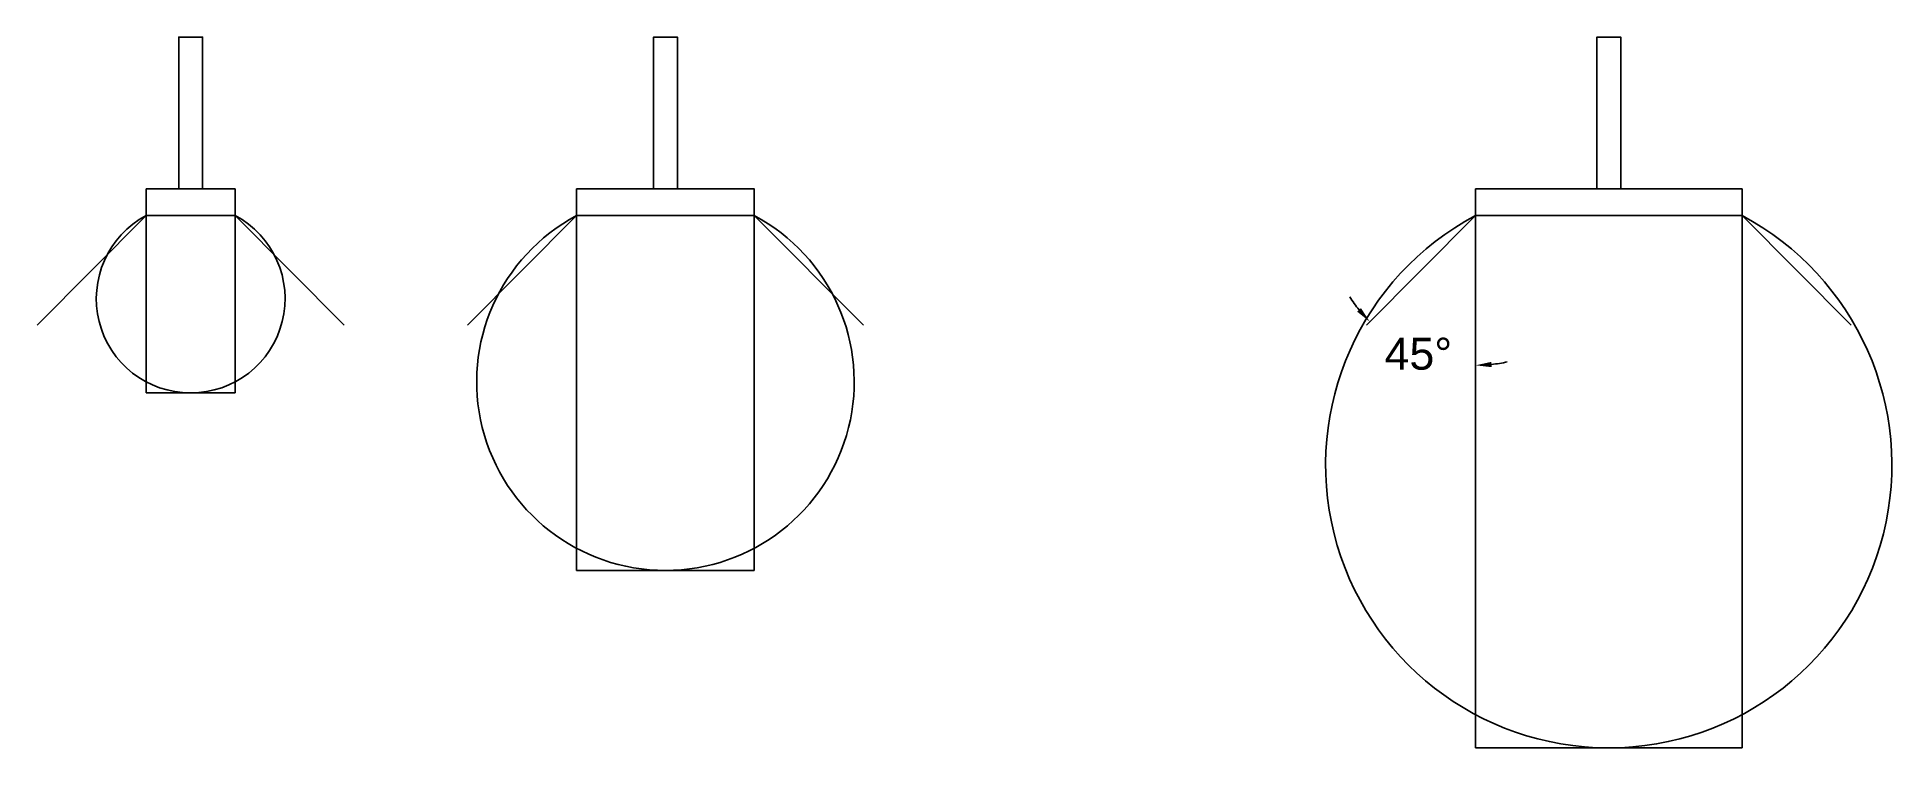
# Model space of a CAD drawing. Header units: millimetres. Extents: x 244.6 to 265.4, y 1037.3 to 1045.3.
import ezdxf

# ---------------------------------------------------------------- set-up
doc = ezdxf.new("R2010")
doc.units = ezdxf.units.MM
doc.styles.get("Standard").update_dxf_attribs({"font": 'arial.ttf'})
doc.dimstyles.get("Standard").update_dxf_attribs({"dimtxt": 0.18, "dimasz": 0.18, "dimexe": 0.18, "dimexo": 0.0625, "dimgap": 0.09, "dimtad": 0, "dimtih": 1, "dimtoh": 1, "dimdec": 4, "dimzin": 0, "dimdsep": 46, "dimtxsty": 'Standard', "dimcen": 0.09, "dimadec": 0, "dimazin": 0, "dimtfac": 1, "dimtdec": 4, "dimtofl": 0, "dimtmove": 0, "dimatfit": 3, "dimfxl": 1, "dimtolj": 1, "dimtzin": 0, "dimarcsym": 0})

# ---------------------------------------------------------------- blocks, each defined once
blk = doc.blocks.new('*D2')
at = {"color": 0, "lineweight": -2}
for start, end in [(212.9212, 219.0324), (276.1112, 282.2224)]:
    blk.add_arc((255.213, 1043.29), 1.688, start, end, dxfattribs=at)
at = {"color": 0}
for points in [[(253.879, 1042.207), (253.923, 1042.247), (254.022, 1042.093)], [(255.391, 1041.641), (255.394, 1041.581), (255.213, 1041.602)]]:
    blk.add_solid(points, dxfattribs=at)
at = {"layer": 'Defpoints', "color": 0}
for p in [(255.213, 1043.29), (255.213, 1043.29), (253.984, 1042.055), (255.019, 1041.613), (255.213, 1037.29)]:
    blk.add_point(p, dxfattribs=at)
at = {"color": 0, "insert": (254.569, 1041.73), "char_height": 0.18, "attachment_point": 5}
blk.add_mtext('{\\H2x;\\A1;45%%d}', dxfattribs=at)

msp = doc.modelspace()

# ---------------------------------------------------------------- linework, layer by layer
for p, q in [((245.79046, 1043.29019), (244.56141, 1042.05497)), ((245.79046, 1043.29019), (245.79046, 1041.29019)), ((246.79046, 1043.29019), (248.01951, 1042.05497)), ((246.79046, 1043.29019), (246.79046, 1041.29019)), ((250.63552, 1043.29019), (249.40647, 1042.05497)), ((250.63552, 1043.29019), (250.63552, 1039.29019)), ((252.63552, 1043.29019), (253.86456, 1042.05497)), ((252.63552, 1043.29019), (252.63552, 1039.29019)), ((260.75585, 1043.29019), (259.5268, 1042.05497)), ((260.75585, 1043.29019), (260.75585, 1037.29019)), ((263.75585, 1043.29019), (264.9849, 1042.05497)), ((263.75585, 1043.29019), (263.75585, 1037.29019)), ((245.79046, 1041.29019), (246.79046, 1041.29019)), ((250.63552, 1039.29019), (252.63552, 1039.29019)), ((260.75585, 1037.29019), (263.75585, 1037.29019))]:
    msp.add_line(p, q)
for points in [[(246.15632, 1043.59019), (246.42461, 1043.59019), (246.42461, 1045.30104), (246.15632, 1045.30104)], [(251.50137, 1043.59019), (251.76966, 1043.59019), (251.76966, 1045.30104), (251.50137, 1045.30104)], [(262.1217, 1043.59019), (262.38999, 1043.59019), (262.38999, 1045.30104), (262.1217, 1045.30104)], [(245.79046, 1043.29019), (246.79046, 1043.29019), (246.79046, 1043.59019), (245.79046, 1043.59019)], [(250.63552, 1043.29019), (252.63552, 1043.29019), (252.63552, 1043.59019), (250.63552, 1043.59019)], [(260.75585, 1043.29019), (263.75585, 1043.29019), (263.75585, 1043.59019), (260.75585, 1043.59019)]]:
    msp.add_lwpolyline(points, close=True)
for centre, radius in [((246.29046, 1042.35269), 1.0625), ((251.63552, 1041.41519), 2.125), ((262.25585, 1040.47769), 3.1875)]:
    msp.add_arc(centre, radius, 118.072487, 61.927513)

# ---------------------------------------------------------------- dimensions: what is measured, and where the dimension line sits
dim = msp.add_angular_dim_2l(base=(260.56179, 1041.61299), line1=((260.75585, 1043.29019), (259.5268, 1042.05497)), line2=((260.75585, 1043.29019), (260.75585, 1037.29019)), text='{\\H2x;<>}', dimstyle='Standard')
dim.commit()
dim.dimension.update_dxf_attribs({"geometry": '*D2', "text_midpoint": (260.11168, 1041.72951), "insert": (5.54312, 0)})

doc.saveas('drawing.dxf')
